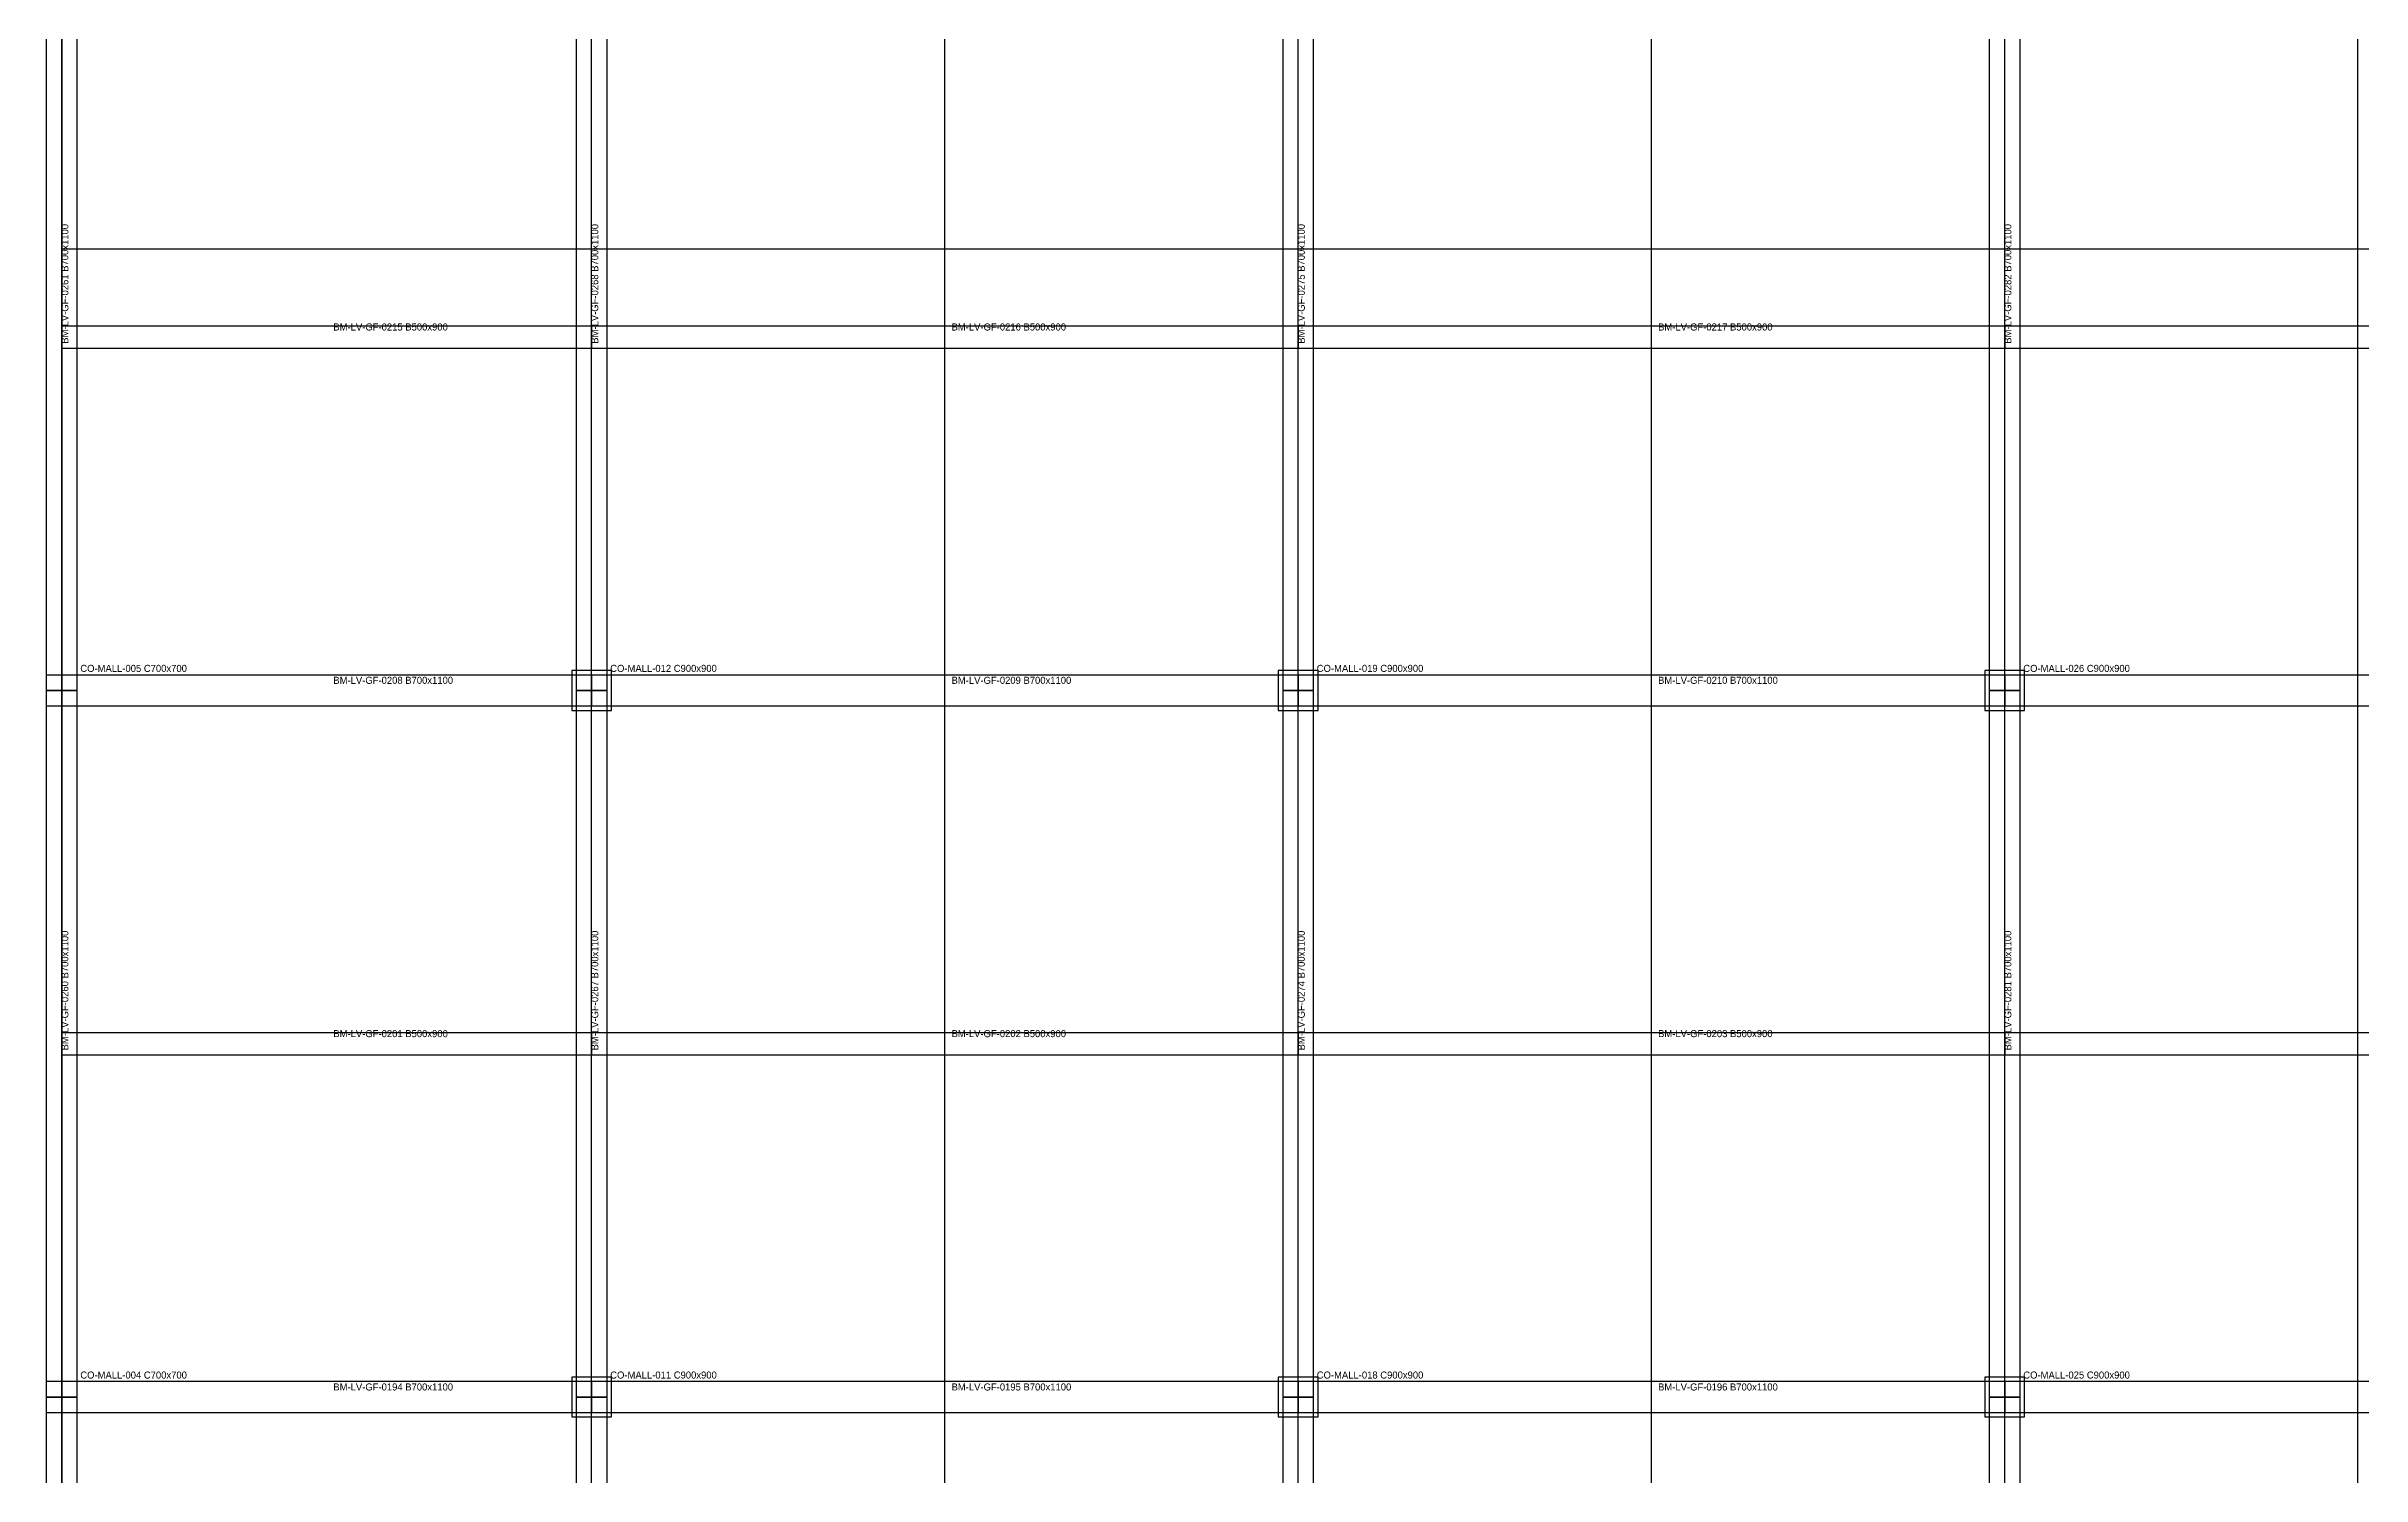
# Model space of a CAD drawing. Header units: millimetres. Extents: x -450 to 225826, y -254450 to 109948.
# Drawn here: x 118650 to 171084, y 45221 to 77585 of the extents above; entities that cross this region are included whole.
import ezdxf

# ---------------------------------------------------------------- set-up
doc = ezdxf.new("R2010")
doc.units = ezdxf.units.MM
for name, color, linetype in [('LV-GF_BEAM', 5, 'Continuous'), ('LV-GF_BOUNDARY', 6, 'Continuous'), ('LV-GF_COLUMN', 1, 'Continuous'), ('LV-GF_GRID', 8, 'Continuous'), ('LV-GF_SLAB', 7, 'Continuous'), ('TEXT', 7, 'Continuous')]:
    doc.layers.add(name, color=color, linetype=linetype)

msp = doc.modelspace()

# ---------------------------------------------------------------- linework, layer by layer
at = {"layer": 'LV-GF_BEAM'}
for points in [[(118650, 63000), (119350, 63000), (119350, 79000), (118650, 79000), (118650, 63000)], [(130650, 63000), (131350, 63000), (131350, 79000), (130650, 79000), (130650, 63000)], [(146650, 63000), (147350, 63000), (147350, 79000), (146650, 79000), (146650, 63000)], [(162650, 63000), (163350, 63000), (163350, 79000), (162650, 79000), (162650, 63000)], [(119000, 71250), (119000, 70750), (131000, 70750), (131000, 71250), (119000, 71250)], [(131000, 71250), (131000, 70750), (147000, 70750), (147000, 71250), (131000, 71250)], [(147000, 71250), (147000, 70750), (163000, 70750), (163000, 71250), (147000, 71250)], [(163000, 71250), (163000, 70750), (179000, 70750), (179000, 71250), (163000, 71250)], [(118650, 47000), (119350, 47000), (119350, 63000), (118650, 63000), (118650, 47000)], [(119000, 63350), (119000, 62650), (131000, 62650), (131000, 63350), (119000, 63350)], [(130650, 47000), (131350, 47000), (131350, 63000), (130650, 63000), (130650, 47000)], [(131000, 63350), (131000, 62650), (147000, 62650), (147000, 63350), (131000, 63350)], [(146650, 47000), (147350, 47000), (147350, 63000), (146650, 63000), (146650, 47000)], [(147000, 63350), (147000, 62650), (163000, 62650), (163000, 63350), (147000, 63350)], [(162650, 47000), (163350, 47000), (163350, 63000), (162650, 63000), (162650, 47000)], [(163000, 63350), (163000, 62650), (179000, 62650), (179000, 63350), (163000, 63350)], [(119000, 55250), (119000, 54750), (131000, 54750), (131000, 55250), (119000, 55250)], [(131000, 55250), (131000, 54750), (147000, 54750), (147000, 55250), (131000, 55250)], [(147000, 55250), (147000, 54750), (163000, 54750), (163000, 55250), (147000, 55250)], [(163000, 55250), (163000, 54750), (179000, 54750), (179000, 55250), (163000, 55250)], [(119000, 47350), (119000, 46650), (131000, 46650), (131000, 47350), (119000, 47350)], [(131000, 47350), (131000, 46650), (147000, 46650), (147000, 47350), (131000, 47350)], [(147000, 47350), (147000, 46650), (163000, 46650), (163000, 47350), (147000, 47350)], [(163000, 47350), (163000, 46650), (179000, 46650), (179000, 47350), (163000, 47350)], [(118650, 31000), (119350, 31000), (119350, 47000), (118650, 47000), (118650, 31000)], [(130650, 31000), (131350, 31000), (131350, 47000), (130650, 47000), (130650, 31000)], [(146650, 31000), (147350, 31000), (147350, 47000), (146650, 47000), (146650, 31000)], [(162650, 31000), (163350, 31000), (163350, 47000), (162650, 47000), (162650, 31000)]]:
    msp.add_lwpolyline(points, close=True, dxfattribs=at)
at = {"layer": 'LV-GF_BOUNDARY'}
msp.add_lwpolyline([(119000, 0), (223000, 0), (223000, 102000), (119000, 102000), (119000, 0)], close=True, dxfattribs=at)
at = {"layer": 'LV-GF_COLUMN'}
for points in [[(130550, 62550), (131450, 62550), (131450, 63450), (130550, 63450), (130550, 62550)], [(146550, 62550), (147450, 62550), (147450, 63450), (146550, 63450), (146550, 62550)], [(162550, 62550), (163450, 62550), (163450, 63450), (162550, 63450), (162550, 62550)], [(118650, 62650), (119350, 62650), (119350, 63350), (118650, 63350), (118650, 62650)], [(118650, 46650), (119350, 46650), (119350, 47350), (118650, 47350), (118650, 46650)], [(130550, 46550), (131450, 46550), (131450, 47450), (130550, 47450), (130550, 46550)], [(146550, 46550), (147450, 46550), (147450, 47450), (146550, 47450), (146550, 46550)], [(162550, 46550), (163450, 46550), (163450, 47450), (162550, 47450), (162550, 46550)]]:
    msp.add_lwpolyline(points, close=True, dxfattribs=at)
at = {"layer": 'LV-GF_GRID'}
for points in [[(119000, 0), (119000, 102000)], [(131000, 0), (131000, 102000)], [(139000, 0), (139000, 102000)], [(147000, 0), (147000, 102000)], [(155000, 0), (155000, 102000)], [(163000, 0), (163000, 102000)], [(171000, 0), (171000, 102000)], [(119000, 73000), (223000, 73000)]]:
    msp.add_lwpolyline(points, dxfattribs=at)
at = {"layer": 'LV-GF_SLAB'}
msp.add_lwpolyline([(119000, 0), (223000, 0), (223000, 102000), (119000, 102000), (119000, 0)], close=True, dxfattribs=at)

# ---------------------------------------------------------------- texts
at = {"layer": 'TEXT'}
for s, p in [('BM-LV-GF-0261 B700x1100', (119150, 70850)), ('BM-LV-GF-0268 B700x1100', (131150, 70850)), ('BM-LV-GF-0275 B700x1100', (147150, 70850)), ('BM-LV-GF-0282 B700x1100', (163150, 70850)), ('BM-LV-GF-0260 B700x1100', (119150, 54850)), ('BM-LV-GF-0267 B700x1100', (131150, 54850)), ('BM-LV-GF-0274 B700x1100', (147150, 54850)), ('BM-LV-GF-0281 B700x1100', (163150, 54850))]:
    msp.add_text(s, height=160, rotation=90, dxfattribs=at).set_placement(p)
for s, p in [('BM-LV-GF-0215 B500x900', (125150, 71150)), ('BM-LV-GF-0216 B500x900', (139150, 71150)), ('BM-LV-GF-0217 B500x900', (155150, 71150)), ('CO-MALL-005 C700x700', (119420, 63420)), ('CO-MALL-012 C900x900', (131420, 63420)), ('CO-MALL-019 C900x900', (147420, 63420)), ('CO-MALL-026 C900x900', (163420, 63420)), ('BM-LV-GF-0208 B700x1100', (125150, 63150)), ('BM-LV-GF-0209 B700x1100', (139150, 63150)), ('BM-LV-GF-0210 B700x1100', (155150, 63150)), ('BM-LV-GF-0201 B500x900', (125150, 55150)), ('BM-LV-GF-0202 B500x900', (139150, 55150)), ('BM-LV-GF-0203 B500x900', (155150, 55150)), ('CO-MALL-004 C700x700', (119420, 47420)), ('BM-LV-GF-0194 B700x1100', (125150, 47150)), ('CO-MALL-011 C900x900', (131420, 47420)), ('BM-LV-GF-0195 B700x1100', (139150, 47150)), ('CO-MALL-018 C900x900', (147420, 47420)), ('BM-LV-GF-0196 B700x1100', (155150, 47150)), ('CO-MALL-025 C900x900', (163420, 47420))]:
    msp.add_text(s, height=160, dxfattribs=at).set_placement(p)

doc.saveas('drawing.dxf')
